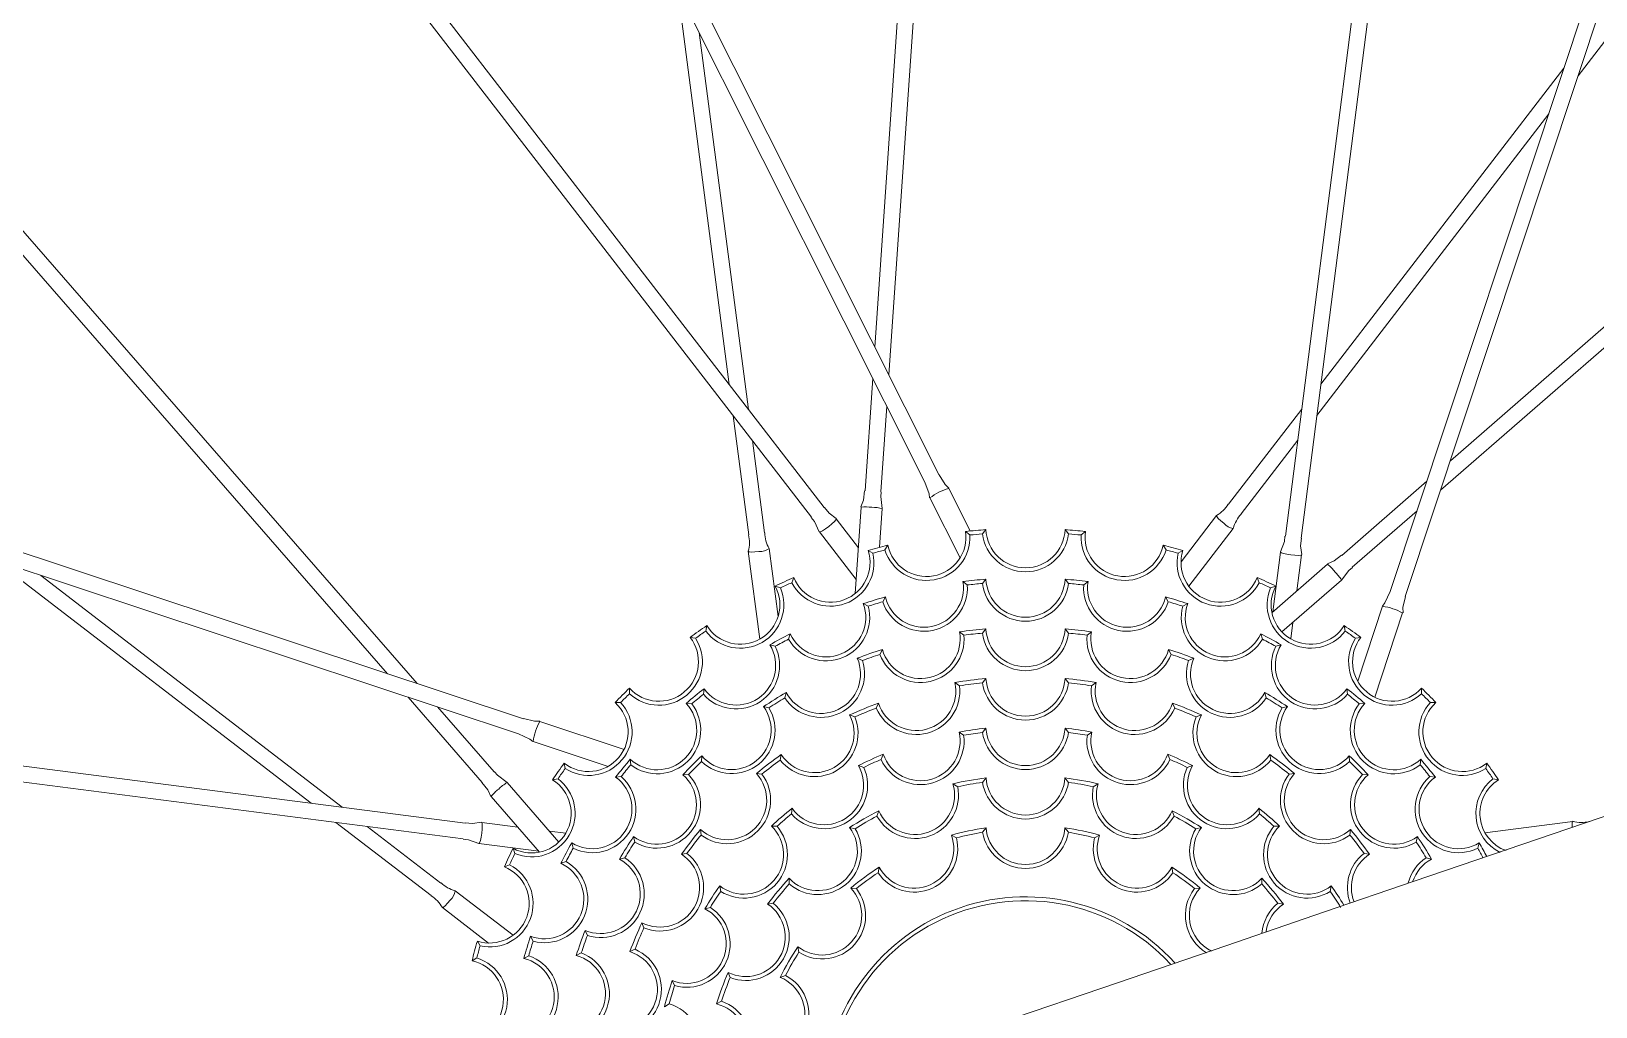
# Model space of a CAD drawing. Header units: inches. Extents: x -26 to 158, y -1 to 132.
# Drawn here: x -15.67 to -9.74, y 100.66 to 104.36 of the extents above; entities that cross this region are included whole.
import ezdxf

# ---------------------------------------------------------------- set-up
doc = ezdxf.new("R2010")
doc.units = ezdxf.units.IN
doc.layers.add('ZANO_R', color=7, linetype='Continuous', lineweight=0)

msp = doc.modelspace()

# ---------------------------------------------------------------- linework, layer by layer
at = {"layer": 'ZANO_R'}
for p, q in [((-12.02955, 109.57567), (-12.47008, 103.1637)), ((-12.41718, 103.05828), (-11.96969, 109.57156)), ((-10.01958, 109.39145), (-10.91375, 102.44662)), ((-10.85424, 102.43896), (-9.96007, 109.38379)), ((-15.40603, 108.88075), (-12.28045, 102.65202)), ((-12.22682, 102.67893), (-15.3524, 108.90766)), ((-8.32148, 108.85157), (-10.51574, 102.23708)), ((-10.4588, 102.21819), (-8.26453, 108.83268)), ((-12.66256, 102.55542), (-16.94102, 108.09843)), ((-16.98851, 108.06177), (-12.71005, 102.51876)), ((-9.80376, 104.19274), (-6.81883, 108.07351)), ((-5.44257, 106.95542), (-10.28802, 102.73298)), ((-10.32516, 102.62103), (-5.40315, 106.91019)), ((-14.20565, 101.88818), (-18.49481, 106.81019)), ((-18.54004, 106.77077), (-14.3176, 101.92531)), ((-13.21805, 104.52049), (-13.02249, 103.02174)), ((-12.94967, 102.9274), (-13.13628, 104.35754)), ((-9.85751, 104.22127), (-10.77901, 103.02321)), ((-10.79423, 102.90501), (-9.91492, 104.04822)), ((-13.80281, 101.75454), (-20.4173, 103.9488)), ((-20.43619, 103.89185), (-13.8217, 101.69759)), ((-12.47816, 103.04603), (-12.50753, 102.61863)), ((-12.44767, 102.61451), (-12.42527, 102.94061)), ((-10.85167, 102.92875), (-11.12923, 102.56789)), ((-13.00707, 102.90357), (-12.94817, 102.45214)), ((-12.88868, 102.4599), (-12.93426, 102.80922)), ((-11.08167, 102.53131), (-10.86689, 102.81055)), ((-12.1091, 102.46662), (-12.18995, 102.62775)), ((-10.37694, 102.65549), (-10.69992, 102.37403)), ((-12.26146, 102.59187), (-12.14733, 102.36444)), ((-12.53236, 102.40311), (-12.61684, 102.51255)), ((-12.52178, 102.55711), (-12.54426, 102.22981)), ((-12.45205, 102.40493), (-12.44197, 102.55162)), ((-11.17479, 102.52506), (-11.30931, 102.35016)), ((-10.6605, 102.3288), (-10.41408, 102.54354)), ((-12.68016, 102.46367), (-12.54062, 102.28288)), ((-12.12596, 102.46491), (-12.10966, 102.4515)), ((-12.04889, 102.47165), (-12.0626, 102.45561)), ((-11.73535, 102.45561), (-11.74907, 102.47165)), ((-11.68829, 102.4515), (-11.672, 102.46491)), ((-11.27991, 102.25718), (-11.11138, 102.47628)), ((-12.9501, 102.38963), (-12.90663, 102.05643)), ((-12.83713, 102.14215), (-12.87077, 102.39999)), ((-12.49595, 102.39283), (-12.47757, 102.38244)), ((-12.42122, 102.41285), (-12.43194, 102.39467)), ((-11.36601, 102.39467), (-11.37674, 102.41285)), ((-11.32038, 102.38244), (-11.302, 102.39283)), ((-10.93157, 102.38653), (-10.96073, 102.16002)), ((-15.80589, 102.35582), (-14.60783, 101.43432)), ((-10.7535, 102.34061), (-10.9646, 102.15665)), ((-10.86988, 102.2392), (-10.85222, 102.37632)), ((-14.48963, 101.4191), (-15.63284, 102.29841)), ((-12.77768, 102.29028), (-12.78509, 102.27052)), ((-12.13615, 102.27506), (-12.11962, 102.2619)), ((-12.04887, 102.28366), (-12.06253, 102.26752)), ((-11.73543, 102.26752), (-11.74909, 102.28366)), ((-11.67834, 102.2619), (-11.6618, 102.27506)), ((-11.01287, 102.27052), (-11.02027, 102.29028)), ((-10.92644, 102.08379), (-10.70094, 102.2803)), ((-14.02358, 101.35909), (-20.96841, 102.25327)), ((-12.8478, 102.25759), (-12.8279, 102.25055)), ((-12.43018, 102.21658), (-12.44042, 102.19808)), ((-11.35753, 102.19808), (-11.36777, 102.21658)), ((-10.97005, 102.25055), (-10.95015, 102.25759)), ((-20.97607, 102.19376), (-14.03124, 101.29958)), ((-12.51411, 102.19112), (-12.49532, 102.18143)), ((-11.30263, 102.18143), (-11.28384, 102.19112)), ((-10.54484, 102.18111), (-10.63923, 101.89659)), ((-10.57496, 101.83624), (-10.46891, 102.15592)), ((-13.10745, 102.10768), (-13.11131, 102.08692)), ((-12.04885, 102.09556), (-12.06243, 102.0793)), ((-11.73552, 102.0793), (-11.74911, 102.09556)), ((-10.89327, 102.05754), (-10.88526, 102.11967)), ((-10.68664, 102.08692), (-10.6905, 102.10768)), ((-13.17082, 102.0633), (-13.15001, 102.05983)), ((-12.86843, 102.03505), (-12.84811, 102.02922)), ((-12.79108, 102.0764), (-12.79752, 102.05626)), ((-12.14922, 102.08425), (-12.13236, 102.07143)), ((-11.66559, 102.07143), (-11.64873, 102.08425)), ((-11.00043, 102.05626), (-11.00687, 102.0764)), ((-10.94984, 102.02922), (-10.92952, 102.03505)), ((-10.64795, 102.05983), (-10.62713, 102.0633)), ((-12.53679, 101.98419), (-12.51749, 101.97544)), ((-12.44144, 102.01756), (-12.45107, 101.99868)), ((-11.34689, 101.99868), (-11.35651, 102.01756)), ((-11.28046, 101.97544), (-11.26117, 101.98419)), ((-13.4005, 101.87058), (-13.40069, 101.84948)), ((-13.11769, 101.8685), (-13.12008, 101.84749)), ((-12.80684, 101.85414), (-12.81202, 101.8336)), ((-12.16654, 101.89182), (-12.14926, 101.87947)), ((-12.04881, 101.90732), (-12.0623, 101.89092)), ((-11.73565, 101.89092), (-11.74914, 101.90732)), ((-11.64869, 101.87947), (-11.63142, 101.89182)), ((-10.98593, 101.8336), (-10.99111, 101.85414)), ((-10.67787, 101.84749), (-10.68026, 101.8685)), ((-10.39726, 101.84948), (-10.39745, 101.87058)), ((-14.24011, 101.83639), (-13.95865, 101.51341)), ((-13.91342, 101.55283), (-14.12816, 101.79925)), ((-13.4552, 101.81588), (-13.4341, 101.81608)), ((-13.1855, 101.81285), (-13.16442, 101.8111)), ((-12.89237, 101.8004), (-12.87161, 101.79616)), ((-12.456, 101.81427), (-12.46478, 101.79493)), ((-11.33317, 101.79493), (-11.34196, 101.81427)), ((-10.92634, 101.79616), (-10.90558, 101.8004)), ((-10.63353, 101.8111), (-10.61246, 101.81285)), ((-10.36386, 101.81608), (-10.34275, 101.81588)), ((-13.42086, 101.63837), (-13.74054, 101.74442)), ((-12.5657, 101.76882), (-12.54581, 101.76136)), ((-11.25214, 101.76136), (-11.23225, 101.76882)), ((-12.15096, 101.7042), (-12.13345, 101.69205)), ((-12.04877, 101.71889), (-12.06214, 101.7023)), ((-11.73581, 101.7023), (-11.74919, 101.71889)), ((-11.6645, 101.69205), (-11.64699, 101.7042)), ((-13.76573, 101.66849), (-13.48121, 101.5741)), ((-13.12671, 101.61352), (-13.12719, 101.59234)), ((-12.82522, 101.61899), (-12.8287, 101.59804)), ((-12.4384, 101.6198), (-12.44656, 101.60011)), ((-11.3514, 101.60011), (-11.35955, 101.6198)), ((-10.96925, 101.59804), (-10.97273, 101.61899)), ((-10.67076, 101.59234), (-10.67124, 101.61352)), ((-13.64792, 101.5862), (-13.64445, 101.56538)), ((-13.39747, 101.60087), (-13.39572, 101.57981)), ((-12.53231, 101.57691), (-12.5121, 101.57018)), ((-11.28586, 101.57018), (-11.26564, 101.57691)), ((-10.40223, 101.57981), (-10.40048, 101.60087)), ((-10.1535, 101.56538), (-10.15003, 101.5862)), ((-13.66841, 101.28689), (-13.86491, 101.51239)), ((-13.6923, 101.52283), (-13.67155, 101.52669)), ((-13.45312, 101.53307), (-13.43211, 101.53546)), ((-13.19814, 101.54209), (-13.17696, 101.54257)), ((-12.91943, 101.5467), (-12.89828, 101.54464)), ((-12.17412, 101.50806), (-12.15594, 101.49676)), ((-12.0487, 101.53017), (-12.06191, 101.51334)), ((-11.73604, 101.51334), (-11.74926, 101.53017)), ((-11.64201, 101.49676), (-11.62383, 101.50806)), ((-10.89967, 101.54464), (-10.87853, 101.5467)), ((-10.621, 101.54257), (-10.59981, 101.54209)), ((-10.36584, 101.53546), (-10.34484, 101.53307)), ((-10.12641, 101.52669), (-10.10566, 101.52283)), ((-13.92523, 101.45983), (-13.74127, 101.24874)), ((-12.78433, 101.41494), (-12.78662, 101.39376)), ((-12.4555, 101.40564), (-12.46216, 101.3853)), ((-11.33579, 101.3853), (-11.34245, 101.40564)), ((-11.01134, 101.39376), (-11.01362, 101.41494)), ((-14.51337, 101.36166), (-14.15251, 101.0841)), ((-14.11593, 101.13166), (-14.39517, 101.34644)), ((-13.82382, 101.34346), (-13.96093, 101.36111)), ((-13.64216, 101.32007), (-13.70429, 101.32807)), ((-13.13132, 101.33481), (-13.12926, 101.31366)), ((-12.86236, 101.34733), (-12.84107, 101.34658)), ((-12.5658, 101.34196), (-12.54485, 101.33756)), ((-12.04858, 101.34101), (-12.06158, 101.32384)), ((-11.73637, 101.32384), (-11.74937, 101.34101)), ((-11.25311, 101.33756), (-11.23215, 101.34196)), ((-10.95689, 101.34658), (-10.93559, 101.34733)), ((-10.66869, 101.31366), (-10.66663, 101.33481)), ((-9.8237, 101.36548), (-10.1569, 101.32201)), ((-13.97115, 101.28177), (-13.74464, 101.2526)), ((-13.8422, 101.26318), (-13.83517, 101.24328)), ((-13.61967, 101.28381), (-13.61383, 101.26349)), ((-13.38502, 101.30775), (-13.38078, 101.28699)), ((-12.17988, 101.3131), (-12.16102, 101.30271)), ((-11.63693, 101.30271), (-11.61807, 101.3131)), ((-10.41718, 101.28699), (-10.41293, 101.30775)), ((-10.18412, 101.26349), (-10.17829, 101.28381)), ((-13.8749, 101.19306), (-13.85513, 101.20047)), ((-13.66102, 101.20646), (-13.64088, 101.2129)), ((-13.43876, 101.22222), (-13.41822, 101.2274)), ((-13.20361, 101.2406), (-13.18266, 101.24408)), ((-10.6153, 101.24408), (-10.59434, 101.2406)), ((-10.37973, 101.2274), (-10.35919, 101.22222)), ((-12.79518, 101.14949), (-12.79448, 101.12809)), ((-12.45323, 101.1914), (-12.45812, 101.17043)), ((-11.33983, 101.17043), (-11.34472, 101.1914)), ((-11.00347, 101.12809), (-11.00277, 101.14949)), ((-13.8418, 100.93343), (-14.0609, 101.10195)), ((-13.05854, 101.12093), (-13.05476, 101.09996)), ((-12.56183, 101.1125), (-12.54037, 101.11067)), ((-11.25758, 101.11067), (-11.23613, 101.1125)), ((-10.74319, 101.09996), (-10.73941, 101.12093)), ((-14.10968, 101.03854), (-13.93478, 100.90402)), ((-13.11436, 101.03407), (-13.09372, 101.03935)), ((-12.87705, 101.05192), (-12.85585, 101.05495)), ((-10.9421, 101.05495), (-10.92091, 101.05192)), ((-13.35345, 100.98108), (-13.34598, 100.96119)), ((-13.97745, 100.91133), (-13.96706, 100.89295)), ((-13.77574, 100.92949), (-13.76605, 100.9107)), ((-13.56881, 100.95217), (-13.56006, 100.93287)), ((-13.99747, 100.8366), (-13.97929, 100.84732)), ((-13.8012, 100.84556), (-13.7827, 100.85581)), ((-13.60218, 100.85682), (-13.5833, 100.86645)), ((-13.39889, 100.87138), (-13.37955, 100.88016)), ((-12.76204, 100.89014), (-12.75798, 100.869)), ((-13.02677, 100.7926), (-13.01879, 100.77274)), ((-13.23881, 100.76157), (-13.22927, 100.74251)), ((-12.82915, 100.7739), (-12.80881, 100.78095)), ((-13.2679, 100.66251), (-13.24957, 100.67338)), ((-13.07032, 100.67292), (-13.05145, 100.68302))]:
    msp.add_line(p, q, dxfattribs=at)
at = {"layer": 'ZANO_R', "flags": 128}
for points in [[(-12.28074, 102.65197), (-12.26437, 102.60732), (-12.26263, 102.59204)], [(-12.18907, 102.62874), (-12.2034, 102.64269), (-12.22647, 102.67917)], [(-12.50897, 102.6188), (-12.51309, 102.58364), (-12.52291, 102.55769)], [(-12.44189, 102.55178), (-12.44811, 102.59726), (-12.44618, 102.61433)], [(-12.71113, 102.51789), (-12.6985, 102.50207), (-12.68076, 102.46375)], [(-12.61701, 102.51272), (-12.61684, 102.51255), (-12.61798, 102.50905), (-12.62376, 102.50235), (-12.63332, 102.49349), (-12.64518, 102.48381), (-12.65755, 102.47478), (-12.66855, 102.46779), (-12.67648, 102.46388), (-12.68016, 102.46367), (-12.68029, 102.4639)], [(-12.6165, 102.51363), (-12.64364, 102.53428), (-12.66152, 102.55626)], [(-11.14677, 102.49587), (-11.15862, 102.50557), (-11.16811, 102.51452), (-11.17379, 102.52136), (-11.17479, 102.52506), (-11.17456, 102.52527)], [(-10.91512, 102.44677), (-10.91738, 102.42665), (-10.93193, 102.38701)], [(-12.90965, 102.38881), (-12.92489, 102.38729), (-12.93793, 102.38691), (-12.94678, 102.38773), (-12.9501, 102.38963), (-12.95009, 102.38994)], [(-10.85223, 102.37656), (-10.85222, 102.37632), (-10.8555, 102.37464), (-10.86433, 102.37401), (-10.87735, 102.3745), (-10.89259, 102.37604), (-10.90772, 102.37841), (-10.92044, 102.38123), (-10.92881, 102.38408), (-10.93157, 102.38653), (-10.93149, 102.38679)], [(-10.85122, 102.37685), (-10.85581, 102.41064), (-10.8529, 102.43882)], [(-10.70082, 102.37517), (-10.7286, 102.35322), (-10.75389, 102.34182)], [(-10.70078, 102.28035), (-10.67302, 102.3169), (-10.65958, 102.32762)], [(-10.51598, 102.23724), (-10.53598, 102.1941), (-10.54555, 102.18206)], [(-10.46759, 102.156), (-10.46785, 102.176), (-10.45837, 102.21811)], [(-13.74062, 101.74575), (-13.76062, 101.74548), (-13.80273, 101.75496)], [(-13.82186, 101.69735), (-13.77872, 101.67735), (-13.76668, 101.66778)], [(-13.86497, 101.51255), (-13.90153, 101.54032), (-13.91224, 101.55375)], [(-13.95979, 101.51251), (-13.93784, 101.48473), (-13.92644, 101.45944)], [(-9.60469, 101.41738), (-10.42491, 101.138), (-10.76474, 101.02205), (-11.13987, 100.89396), (-11.55041, 100.7537), (-11.99639, 100.6013)], [(-13.96146, 101.36211), (-13.99526, 101.35752), (-14.02344, 101.36043)], [(-13.96118, 101.3611), (-13.96093, 101.36111), (-13.95926, 101.35782), (-13.95863, 101.349), (-13.95911, 101.33598), (-13.96066, 101.32074), (-13.96302, 101.30562), (-13.96585, 101.2929), (-13.9687, 101.28452), (-13.97115, 101.28177), (-13.97141, 101.28185)], [(-9.82616, 101.34211), (-9.82642, 101.35331), (-9.8256, 101.36216), (-9.8237, 101.36548), (-9.82339, 101.36547)], [(-14.03139, 101.29821), (-14.01127, 101.29595), (-13.97163, 101.2814)], [(-14.0805, 101.06656), (-14.09019, 101.05471), (-14.09914, 101.04522), (-14.10598, 101.03954), (-14.10968, 101.03854), (-14.10988, 101.03877)]]:
    msp.add_lwpolyline(points, dxfattribs=at)
at = {"layer": 'ZANO_R'}
for centre, radius, start, end in [((-11.89898, 100.31436), 12.6811, 94.087833, 13.665694), ((-11.89898, 100.31436), 11.25, 19.821861, 180), ((-11.89898, 100.31436), 11.25, 180, 13.589659), ((-12.14294, 102.44488), 0.18881, 104.417126, 128.878332), ((-11.23143, 102.6286), 0.11775, 298.855762, 329.325087), ((-12.50395, 102.3783), 0.17969, 82.891179, 95.692608), ((-12.48405, 102.37721), 0.17942, 76.436246, 89.255439), ((-11.0008, 102.45005), 0.11333, 134.825913, 166.347463), ((-13.06297, 102.4228), 0.11737, 343.802754, 14.372071), ((-12.77346, 102.45978), 0.1139, 179.907842, 211.267801), ((-12.27449, 102.444), 0.165, 197.397024, 2.602976), ((-12.27449, 102.444), 0.15, 191.987535, 8.012465), ((-11.89898, 100.31436), 2.1625, 93.975071, 96.024929), ((-11.89898, 100.31436), 2.1475, 94.369836, 95.630164), ((-11.89898, 102.47686), 0.165, 187.397024, 352.602976), ((-11.89898, 102.47686), 0.15, 181.987535, 358.012465), ((-11.89898, 100.31436), 2.1625, 83.975071, 86.024929), ((-11.89898, 100.31436), 2.1475, 84.369836, 85.630164), ((-11.52346, 102.444), 0.165, 177.397024, 342.602976), ((-11.52346, 102.444), 0.15, 171.987535, 348.012465), ((-11.10356, 102.53302), 0.05699, 220.686558, 262.264412), ((-12.90538, 102.44567), 0.05702, 265.698546, 307.247854), ((-12.63859, 102.34644), 0.15, 201.987535, 18.012465), ((-11.89898, 100.31436), 2.1625, 103.975071, 106.024929), ((-11.89898, 100.31436), 2.1475, 104.369836, 105.630164), ((-11.89898, 100.31436), 2.1625, 73.975071, 76.024929), ((-11.89898, 100.31436), 2.1475, 74.369836, 75.630164), ((-11.15936, 102.34644), 0.15, 161.987535, 338.012465), ((-12.63859, 102.34644), 0.165, 207.397024, 12.602976), ((-11.15936, 102.34644), 0.165, 167.397024, 332.602976), ((-10.86729, 102.20158), 0.17965, 37.897947, 50.701944), ((-11.89898, 100.31436), 2.1625, 113.975071, 116.024929), ((-11.89898, 100.31436), 2.1475, 114.369836, 115.630164), ((-12.28428, 102.25141), 0.15, 193.426312, 9.073688), ((-11.89898, 100.31436), 1.975, 94.352625, 96.897375), ((-11.89898, 100.31436), 1.96, 94.786513, 96.463487), ((-11.89898, 102.28936), 0.165, 187.604603, 352.395397), ((-11.89898, 102.28936), 0.15, 182.176312, 357.823688), ((-11.89898, 100.31436), 1.975, 83.102625, 85.647375), ((-11.89898, 100.31436), 1.96, 83.536513, 85.213487), ((-11.51367, 102.25141), 0.15, 170.926312, 346.573688), ((-11.89898, 100.31436), 2.1625, 63.975071, 66.024929), ((-11.89898, 100.31436), 2.1475, 64.369836, 65.630164), ((-10.8542, 102.1866), 0.17963, 31.440573, 44.245816), ((-12.98023, 102.18714), 0.165, 217.397024, 22.602976), ((-12.98023, 102.18714), 0.15, 211.987535, 28.012465), ((-11.89898, 100.31436), 1.975, 105.602625, 108.147375), ((-12.28428, 102.25141), 0.165, 198.854603, 3.645397), ((-11.51367, 102.25141), 0.165, 176.354603, 341.145397), ((-11.89898, 100.31436), 1.975, 71.852625, 74.397375), ((-10.81773, 102.18714), 0.165, 157.397024, 322.602976), ((-10.81773, 102.18714), 0.15, 151.987535, 328.012465), ((-12.65478, 102.13902), 0.165, 210.104603, 14.895397), ((-12.65478, 102.13902), 0.15, 204.676312, 20.323688), ((-11.89898, 100.31436), 1.96, 106.036513, 107.713487), ((-11.89898, 100.31436), 1.96, 72.286513, 73.963487), ((-11.14318, 102.13902), 0.165, 165.104603, 329.895397), ((-11.14318, 102.13902), 0.15, 159.676312, 335.323688), ((-10.57654, 101.95854), 0.22481, 61.398199, 81.895602), ((-11.89898, 100.31436), 2.1625, 123.975071, 126.024929), ((-11.89898, 100.31436), 2.1475, 124.369836, 125.630164), ((-11.89898, 100.31436), 1.7875, 94.809449, 98.047694), ((-11.89898, 102.10186), 0.15, 182.404725, 357.595275), ((-11.89898, 100.31436), 1.7875, 81.952306, 85.190551), ((-11.89898, 100.31436), 2.1625, 53.975071, 56.024929), ((-11.89898, 100.31436), 2.1475, 54.369836, 55.630164), ((-13.289, 101.97093), 0.165, 227.397024, 32.602976), ((-13.289, 101.97093), 0.15, 221.987535, 38.012465), ((-12.99623, 101.95651), 0.165, 221.354603, 26.145397), ((-12.99623, 101.95651), 0.15, 215.926312, 31.573688), ((-11.89898, 100.31436), 1.975, 116.852625, 119.397375), ((-11.89898, 100.31436), 1.96, 117.286513, 118.963487), ((-12.29673, 102.05704), 0.165, 200.713007, 5.001279), ((-12.29673, 102.05704), 0.15, 195.261868, 10.452418), ((-11.89898, 100.31436), 1.7725, 95.29106, 97.566083), ((-11.89898, 102.10186), 0.165, 187.855864, 352.144136), ((-11.89898, 100.31436), 1.7725, 82.433917, 84.70894), ((-11.50122, 102.05704), 0.165, 174.998721, 339.286993), ((-11.50122, 102.05704), 0.15, 169.547582, 344.738132), ((-11.89898, 100.31436), 1.975, 60.602625, 63.147375), ((-11.89898, 100.31436), 1.96, 61.036513, 62.713487), ((-10.80173, 101.95651), 0.165, 153.854603, 318.645397), ((-10.80173, 101.95651), 0.15, 148.426312, 324.073688), ((-10.50895, 101.97093), 0.165, 147.397024, 312.602976), ((-10.50895, 101.97093), 0.15, 141.987535, 318.012465), ((-12.67454, 101.92484), 0.165, 213.57015, 17.858422), ((-12.67454, 101.92484), 0.15, 208.11901, 23.309561), ((-11.89898, 100.31436), 1.7875, 107.666592, 110.904836), ((-11.89898, 100.31436), 1.7725, 108.148203, 110.423226), ((-11.89898, 100.31436), 1.7875, 69.095164, 72.333408), ((-11.89898, 100.31436), 1.7725, 69.576774, 71.851797), ((-11.12341, 101.92484), 0.165, 162.141578, 326.42985), ((-11.12341, 101.92484), 0.15, 156.690439, 331.88099), ((-11.89898, 100.31436), 2.1625, 133.975071, 136.024929), ((-11.89898, 100.31436), 2.1475, 134.369836, 135.630164), ((-11.89898, 100.31436), 1.975, 128.102625, 130.647375), ((-11.89898, 100.31436), 1.7875, 120.523735, 123.761979), ((-12.31309, 101.85984), 0.165, 203.166225, 6.833775), ((-12.31309, 101.85984), 0.15, 197.686724, 12.313276), ((-11.89898, 100.31436), 1.6, 95.373448, 99.626552), ((-11.89898, 100.31436), 1.585, 95.914564, 99.085436), ((-11.89898, 101.91436), 0.165, 188.166225, 351.833775), ((-11.89898, 101.91436), 0.15, 182.686724, 357.313276), ((-11.89898, 100.31436), 1.6, 80.373448, 84.626552), ((-11.89898, 100.31436), 1.585, 80.914564, 84.085436), ((-11.48487, 101.85984), 0.165, 173.166225, 336.833775), ((-11.48487, 101.85984), 0.15, 167.686724, 342.313276), ((-11.89898, 100.31436), 1.7875, 56.238021, 59.476265), ((-11.89898, 100.31436), 1.975, 49.352625, 51.897375), ((-11.89898, 100.31436), 2.1625, 43.975071, 46.024929), ((-11.89898, 100.31436), 2.1475, 44.369836, 45.630164), ((-13.55555, 101.70438), 0.15, 231.987535, 48.012465), ((-13.55555, 101.70438), 0.165, 237.397024, 42.602976), ((-13.29551, 101.71089), 0.15, 227.176312, 42.823688), ((-13.29551, 101.71089), 0.165, 232.604603, 37.395397), ((-11.89898, 100.31436), 1.96, 128.536513, 130.213487), ((-13.01346, 101.71188), 0.165, 226.427293, 30.715564), ((-13.01346, 101.71188), 0.15, 220.976153, 36.166704), ((-11.89898, 100.31436), 1.7725, 121.005346, 123.280368), ((-11.89898, 100.31436), 1.6, 110.373448, 114.626552), ((-11.89898, 100.31436), 1.585, 110.914564, 114.085436), ((-11.89898, 100.31436), 1.6, 65.373448, 69.626552), ((-11.89898, 100.31436), 1.585, 65.914564, 69.085436), ((-11.89898, 100.31436), 1.7725, 56.719632, 58.994654), ((-10.78449, 101.71188), 0.165, 149.284436, 313.572707), ((-10.78449, 101.71188), 0.15, 143.833296, 319.023847), ((-11.89898, 100.31436), 1.96, 49.786513, 51.463487), ((-10.50244, 101.71089), 0.165, 142.604603, 307.395397), ((-10.50244, 101.71089), 0.15, 137.176312, 312.823688), ((-10.24241, 101.70438), 0.165, 137.397024, 302.602976), ((-10.24241, 101.70438), 0.15, 131.987535, 308.012465), ((-13.54317, 101.6368), 0.2248, 151.398034, 171.897355), ((-12.69898, 101.7), 0.165, 218.166225, 21.833775), ((-12.69898, 101.7), 0.15, 212.686724, 27.313276), ((-11.09898, 101.7), 0.165, 158.166225, 321.833775), ((-11.09898, 101.7), 0.15, 152.686724, 327.313276), ((-12.29692, 101.66964), 0.165, 204.922967, 7.804306), ((-12.29692, 101.66964), 0.15, 199.407321, 13.319951), ((-11.89898, 100.31436), 1.4125, 96.08737, 100.276266), ((-11.89898, 100.31436), 1.3975, 96.704744, 99.658892), ((-11.89898, 101.72686), 0.165, 188.55933, 351.44067), ((-11.89898, 101.72686), 0.15, 183.043685, 356.956315), ((-11.89898, 100.31436), 1.4125, 79.723734, 83.91263), ((-11.89898, 100.31436), 1.3975, 80.341108, 83.295256), ((-11.50103, 101.66964), 0.165, 172.195694, 335.077033), ((-11.50103, 101.66964), 0.15, 166.680049, 340.592679), ((-11.89898, 100.31436), 1.7875, 133.380878, 136.619122), ((-11.89898, 100.31436), 1.6, 125.373448, 129.626552), ((-11.89898, 100.31436), 1.4125, 112.451007, 116.639902), ((-11.89898, 100.31436), 1.4125, 63.360098, 67.548993), ((-11.89898, 100.31436), 1.6, 50.373448, 54.626552), ((-11.89898, 100.31436), 1.7875, 43.380878, 46.619122), ((-11.89898, 100.31436), 2.1625, 143.975071, 146.024929), ((-11.89898, 100.31436), 2.1475, 144.369836, 145.630164), ((-11.89898, 100.31436), 1.975, 139.352625, 141.897375), ((-11.89898, 100.31436), 1.96, 139.786513, 141.463487), ((-11.89898, 100.31436), 1.7725, 133.862489, 136.137511), ((-11.89898, 100.31436), 1.585, 125.914564, 129.085436), ((-12.66263, 101.50263), 0.165, 221.286603, 24.167942), ((-12.66263, 101.50263), 0.15, 215.770958, 29.683588), ((-11.89898, 100.31436), 1.3975, 113.06838, 116.022529), ((-11.89898, 100.31436), 1.3975, 63.977471, 66.93162), ((-11.13532, 101.50263), 0.165, 155.832058, 318.713397), ((-11.13532, 101.50263), 0.15, 150.316412, 324.229042), ((-11.89898, 100.31436), 1.585, 50.914564, 54.085436), ((-11.89898, 100.31436), 1.7725, 43.862489, 46.137511), ((-11.89898, 100.31436), 1.96, 38.536513, 40.213487), ((-11.89898, 100.31436), 1.975, 38.102625, 40.647375), ((-11.89898, 100.31436), 2.1475, 34.369836, 35.630164), ((-11.89898, 100.31436), 2.1625, 33.975071, 36.024929), ((-13.77132, 101.35927), 0.17946, 121.435505, 134.253534), ((-13.77176, 101.39561), 0.15, 241.987535, 58.012465), ((-13.77176, 101.39561), 0.165, 247.397024, 52.602976), ((-13.54113, 101.41161), 0.15, 238.426312, 54.073688), ((-13.54113, 101.41161), 0.165, 243.854603, 48.645397), ((-13.2965, 101.42884), 0.15, 233.833296, 49.023847), ((-13.2965, 101.42884), 0.165, 239.284436, 43.572707), ((-13.03035, 101.44573), 0.15, 227.686724, 42.313276), ((-13.03035, 101.44573), 0.165, 233.166225, 36.833775), ((-12.31795, 101.46548), 0.165, 209.073389, 10.926611), ((-12.31795, 101.46548), 0.15, 203.5101, 16.4899), ((-11.89898, 100.31436), 1.225, 97.0202, 102.9798), ((-11.89898, 100.31436), 1.21, 97.738806, 102.261194), ((-11.89898, 101.53936), 0.165, 189.073389, 350.926611), ((-11.89898, 101.53936), 0.15, 183.5101, 356.4899), ((-11.89898, 100.31436), 1.225, 77.0202, 82.9798), ((-11.89898, 100.31436), 1.21, 77.738806, 82.261194), ((-11.48, 101.46548), 0.165, 169.073389, 330.926611), ((-11.48, 101.46548), 0.15, 163.5101, 336.4899), ((-10.76761, 101.44573), 0.165, 143.166225, 306.833775), ((-10.76761, 101.44573), 0.15, 137.686724, 312.313276), ((-10.50145, 101.42884), 0.165, 136.427293, 300.715564), ((-10.50145, 101.42884), 0.15, 130.976153, 306.166704), ((-10.25682, 101.41161), 0.165, 131.354603, 296.145397), ((-10.25682, 101.41161), 0.15, 125.926312, 301.573688), ((-10.0262, 101.39561), 0.165, 127.397024, 243.608024), ((-10.0262, 101.39561), 0.15, 121.987535, 250.386139), ((-13.78643, 101.34625), 0.17935, 127.881283, 140.706715), ((-11.89898, 100.31436), 1.4125, 128.814643, 133.003539), ((-11.89898, 100.31436), 1.3975, 129.432017, 132.386165), ((-11.89898, 100.31436), 1.225, 117.0202, 122.9798), ((-11.89898, 100.31436), 1.21, 117.738806, 122.261194), ((-11.89898, 100.31436), 1.225, 57.0202, 62.9798), ((-11.89898, 100.31436), 1.21, 57.738806, 62.261194), ((-11.89898, 100.31436), 1.4125, 46.996461, 51.185357), ((-11.89898, 100.31436), 1.3975, 47.613835, 50.567983), ((-11.89898, 100.31436), 1.6, 140.373448, 144.626552), ((-12.96647, 101.23935), 0.15, 232.134594, 46.047224), ((-12.96647, 101.23935), 0.165, 237.650239, 40.531579), ((-12.68639, 101.25276), 0.15, 223.5101, 36.4899), ((-12.68639, 101.25276), 0.165, 229.073389, 30.926611), ((-11.89898, 100.31436), 1.0375, 98.290959, 105.709041), ((-11.89898, 100.31436), 1.0225, 99.150408, 104.849592), ((-11.89898, 101.35186), 0.165, 189.774446, 350.225554), ((-11.89898, 101.35186), 0.15, 184.145479, 355.854521), ((-11.89898, 100.31436), 1.0375, 74.290959, 81.709041), ((-11.89898, 100.31436), 1.0225, 75.150408, 80.849592), ((-11.11156, 101.25276), 0.165, 149.073389, 310.926611), ((-11.11156, 101.25276), 0.15, 143.5101, 316.4899), ((-10.83148, 101.23935), 0.165, 139.468421, 302.349761), ((-10.83148, 101.23935), 0.15, 133.952776, 307.865406), ((-11.89898, 100.31436), 1.6, 35.373448, 39.626552), ((-9.79053, 101.47867), 0.11767, 253.843453, 284.333614), ((-11.89898, 100.31436), 2.1625, 153.975071, 156.024929), ((-11.89898, 100.31436), 1.975, 150.602625, 153.147375), ((-11.89898, 100.31436), 1.96, 151.036513, 152.713487), ((-11.89898, 100.31436), 1.7875, 146.238021, 149.476265), ((-11.89898, 100.31436), 1.7725, 146.719632, 148.994654), ((-11.89898, 100.31436), 1.585, 140.914564, 144.085436), ((-12.32097, 101.26216), 0.165, 213.774446, 14.225554), ((-12.32097, 101.26216), 0.15, 208.145479, 19.854521), ((-11.47699, 101.26216), 0.165, 165.774446, 326.225554), ((-11.47699, 101.26216), 0.15, 160.145479, 331.854521), ((-11.89898, 100.31436), 1.585, 35.914564, 39.085436), ((-11.89898, 100.31436), 1.7725, 31.005346, 33.280368), ((-11.89898, 100.31436), 1.7875, 30.523735, 33.761979), ((-11.89898, 100.31436), 1.96, 27.744477, 28.963487), ((-11.89898, 100.31436), 1.975, 27.67728, 29.397375), ((-13.93106, 101.05397), 0.165, 257.397024, 62.602976), ((-11.89898, 100.31436), 2.1475, 154.369836, 155.630164), ((-13.72364, 101.07016), 0.15, 249.676312, 65.323688), ((-13.72364, 101.07016), 0.165, 255.104603, 59.895397), ((-13.50946, 101.08992), 0.15, 246.690439, 61.88099), ((-13.50946, 101.08992), 0.165, 252.141578, 56.42985), ((-13.28462, 101.11436), 0.15, 242.686724, 57.313276), ((-13.28462, 101.11436), 0.165, 248.166225, 51.833775), ((-10.51334, 101.11436), 0.165, 128.166225, 201.015184), ((-10.51334, 101.11436), 0.15, 122.686724, 201.269579), ((-10.28849, 101.08992), 0.165, 123.57015, 165.243442), ((-10.28849, 101.08992), 0.15, 118.11901, 161.843792), ((-13.93106, 101.05397), 0.15, 251.987535, 68.012465), ((-11.89898, 100.31436), 1.225, 137.0202, 142.9798), ((-11.89898, 100.31436), 1.0375, 122.290959, 129.709041), ((-11.89898, 100.31436), 1.0225, 123.150408, 128.849592), ((-11.89898, 100.31436), 1.0375, 50.290959, 57.709041), ((-11.89898, 100.31436), 1.0225, 51.150408, 56.849592), ((-11.89898, 100.31436), 1.225, 37.0202, 42.9798), ((-14.21286, 100.98225), 0.11727, 28.79003, 59.387795), ((-14.03452, 101.21278), 0.1136, 224.863361, 256.305967), ((-14.11759, 101.10974), 0.05693, 310.663025, 352.286357), ((-11.89898, 100.31436), 1.4125, 145.178279, 149.367175), ((-11.89898, 100.31436), 1.3975, 145.795653, 148.749801), ((-11.89898, 100.31436), 1.21, 137.738806, 142.261194), ((-12.66999, 101.00858), 0.15, 232.145479, 43.854521), ((-12.66999, 101.00858), 0.165, 237.774446, 38.225554), ((-11.89898, 100.31436), 0.765, 42.250689, 180), ((-11.12796, 101.00858), 0.165, 141.774446, 238.976205), ((-11.12796, 101.00858), 0.15, 136.145479, 243.995044), ((-11.89898, 100.31436), 1.21, 37.738806, 42.261194), ((-11.89898, 100.31436), 1.3975, 31.250199, 34.204347), ((-11.89898, 100.31436), 1.4125, 31.25251, 34.821721), ((-13.18383, 100.90113), 0.15, 248.498231, 62.41086), ((-13.18383, 100.90113), 0.165, 254.013876, 56.895215), ((-12.95986, 100.92686), 0.15, 243.5101, 56.4899), ((-12.95986, 100.92686), 0.165, 249.073389, 50.926611), ((-11.89898, 100.31436), 0.75, 42.850143, 339.679234), ((-10.8381, 100.92686), 0.165, 129.073389, 175.009244), ((-10.8381, 100.92686), 0.15, 123.5101, 171.754021), ((-11.89898, 100.31436), 1.6, 155.373448, 159.626552), ((-11.89898, 100.31436), 1.585, 155.914564, 159.085436), ((-11.89898, 100.31436), 2.1625, 163.975071, 166.024929), ((-11.89898, 100.31436), 1.975, 161.852625, 164.397375), ((-11.89898, 100.31436), 1.96, 162.286513, 163.963487), ((-11.89898, 100.31436), 1.7875, 159.095164, 162.333408), ((-11.89898, 100.31436), 1.7725, 159.576774, 161.851797), ((-14.02862, 100.68987), 0.165, 267.397024, 72.602976), ((-11.89898, 100.31436), 2.1475, 164.369836, 165.630164), ((-13.83603, 100.69966), 0.15, 260.926312, 76.573688), ((-13.83603, 100.69966), 0.165, 266.354603, 71.145397), ((-13.64166, 100.71211), 0.15, 259.547582, 74.738132), ((-13.64166, 100.71211), 0.165, 264.998721, 69.286993), ((-13.44446, 100.72847), 0.15, 257.686724, 72.313276), ((-13.44446, 100.72847), 0.165, 263.166225, 66.833775), ((-11.89898, 100.31436), 1.0375, 146.290959, 153.709041), ((-11.89898, 100.31436), 1.0225, 147.150408, 152.849592), ((-14.02862, 100.68987), 0.15, 261.987535, 78.012465), ((-11.89898, 100.31436), 1.225, 157.0202, 162.9798), ((-11.89898, 100.31436), 1.4125, 161.541916, 165.730812), ((-11.89898, 100.31436), 1.3975, 162.159289, 165.113438), ((-11.89898, 100.31436), 1.21, 157.738806, 162.261194), ((-12.8857, 100.63496), 0.15, 256.145479, 67.854521), ((-12.8857, 100.63496), 0.165, 261.774446, 62.225554), ((-13.2971, 100.51538), 0.165, 270.377512, 73.258851), ((-13.10537, 100.52708), 0.15, 263.5101, 76.4899), ((-13.10537, 100.52708), 0.165, 269.073389, 70.926611)]:
    msp.add_arc(centre, radius, start, end, dxfattribs=at)

doc.saveas('drawing.dxf')
